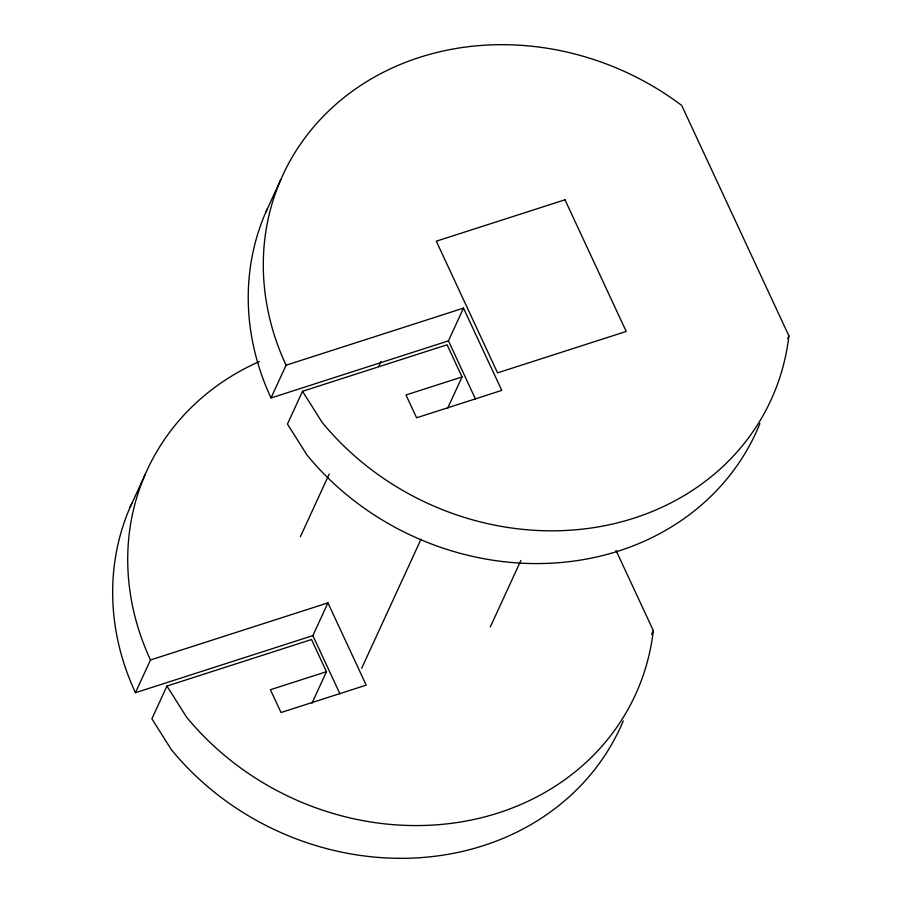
<?xml version="1.0" encoding="UTF-8"?>
<svg xmlns="http://www.w3.org/2000/svg" width="903" height="903" viewBox="0 0 903 903"><rect width="100%" height="100%" fill="white"/><g stroke="black" fill="none" stroke-linecap="round" stroke-linejoin="round"><path stroke-width="1.35" d="M130.167 507.114L145.225 474.357M265.742 212.363L280.799 179.607M623.273 720.876A268.744 237.286 24.7 0 1 418.89 857.76A268.744 237.286 24.7 0 1 171.378 749.704L151.885 718.799L166.942 686.043L311.512 639.527L326.468 671.697L270.415 689.723L281.025 712.535L366.2 685.14L327.936 602.877L312.867 635.622L135.439 692.714L150.496 659.969A268.744 237.286 24.7 0 1 259.274 361.561M759.886 423.586A268.744 237.286 24.7 0 1 555.966 562.908A268.744 237.286 24.7 0 1 306.952 454.954L287.459 424.049L302.516 391.292L447.075 344.777L462.043 376.946L405.989 394.972L416.599 417.784L501.763 390.389L463.499 308.126L448.441 340.871L271.013 397.963L286.07 365.218A268.744 237.286 24.7 0 1 360.986 85.254A268.744 237.286 24.7 0 1 681.72 105.459L788.895 335.86L787.732 338.377M300.383 536.709L329.223 474.019M378.65 366.562L380.998 361.448M311.986 703.177L326.468 671.697M447.561 408.427L462.043 376.946M361.629 668.367L421.058 539.159M490.295 626.964L520.896 560.436M651.582 634.391L653.32 630.61L616.027 550.424M286.07 365.218L463.499 308.126M150.496 659.969L327.936 602.877M302.516 391.292L322.01 422.209A268.744 237.286 24.7 0 0 601.646 526.291A268.744 237.286 24.7 0 0 788.895 335.86M166.942 686.043L186.447 716.959A268.744 237.286 24.7 0 0 466.083 821.041A268.744 237.286 24.7 0 0 653.32 630.61M448.441 340.871L475.52 399.092M312.867 635.622L339.946 693.843M135.439 692.714A268.744 237.286 24.7 0 1 131.872 503.276M271.013 397.963A268.744 237.286 24.7 0 1 267.446 208.525M564.985 199.789L436.307 241.191L497.553 372.849L626.219 331.446L564.985 199.789"/></g></svg>
